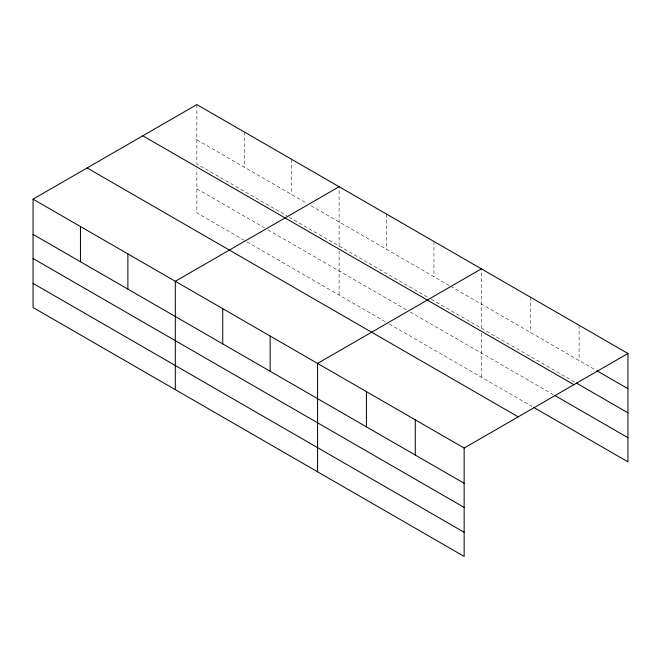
<?xml version="1.0" encoding="UTF-8"?>
<svg xmlns="http://www.w3.org/2000/svg" width="661" height="661" viewBox="0 0 661 661"><rect width="100%" height="100%" fill="white"/><g stroke="black" fill="none" stroke-linecap="round" stroke-linejoin="round"><path stroke-width="0.5" stroke-dasharray="3.31 2.48" d="M196.854 104.587L196.854 163.945L288.188 216.676M339.118 246.082L339.118 186.716M481.382 328.211L481.382 268.853M196.854 139.81L306.63 203.183M311.017 205.72L449.761 285.825M450.645 286.329L595.974 370.234M289.064 217.18L427.807 297.285M431.327 299.317L575.541 382.579M196.854 188.815L264.474 227.855M267.986 229.879L406.738 309.984M410.25 312.017L553.331 394.625M244.281 240.331L196.854 212.949L196.854 168.919M246.908 241.852L386.536 322.461M389.172 323.981L532.014 406.449M579.094 325.27L579.094 360.493M530.238 297.062L530.238 332.285M481.382 333.185L481.382 377.216M433.955 241.472L433.955 276.695M386.536 214.098L386.536 249.321M339.118 251.056L339.118 295.087M291.699 159.342L291.699 194.565M244.281 131.96L244.281 167.183"/><path stroke-width="0.99" d="M464.146 507.408L464.146 448.051L33.05 199.159L33.05 307.522L464.146 556.413L464.146 507.408L33.05 258.517M533.791 407.482L627.95 461.841L627.95 353.478L196.854 104.587L33.05 199.159M339.118 186.716L175.314 281.289L175.314 389.66M481.382 268.853L317.569 363.426L317.569 471.789M464.146 448.051L627.95 353.478M596.858 370.747L627.95 388.693M576.425 383.091L627.95 412.836M142.801 135.794L573.897 384.685M555.108 395.65L627.95 437.706M87.103 167.952L518.199 416.835M33.05 234.382L464.146 483.274M33.05 283.387L464.146 532.279M415.282 419.842L415.282 455.065M366.425 391.634L366.425 426.857M270.151 336.044L270.151 371.267M222.732 308.67L222.732 343.894M127.887 253.915L127.887 289.138M80.468 226.533L80.468 261.756"/></g></svg>
